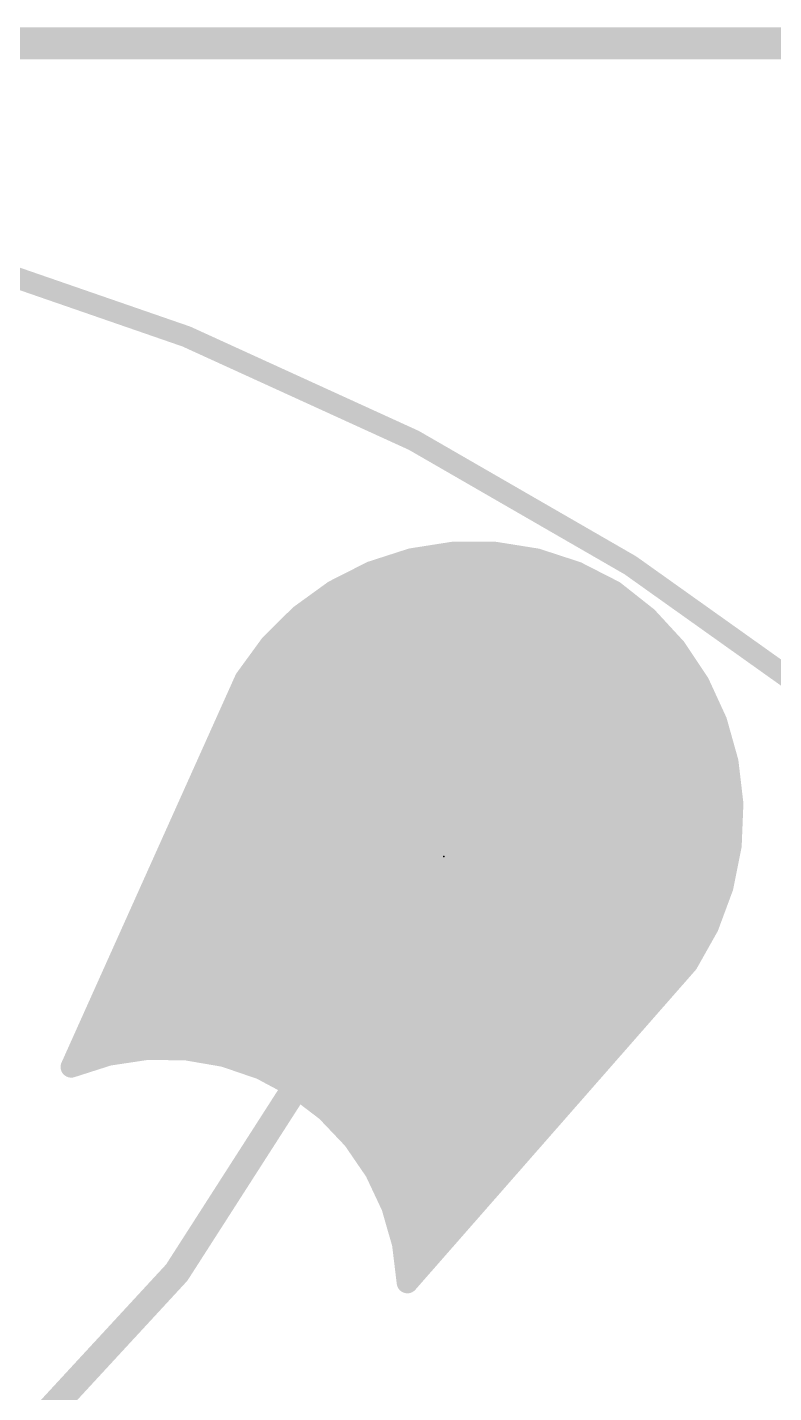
# Model space of a CAD drawing. Extents: x -26.2 to 26.2, y -26.2 to 26.2.
# Drawn here: x 7.78 to 14.88, y 13.16 to 26.15 of the extents above; entities that cross this region are included whole.
import ezdxf

# ---------------------------------------------------------------- set-up
doc = ezdxf.new("R2010")
doc.units = 0
for name, color, linetype in [('1', 12, 'CONTINUOUS'), ('16', 132, 'CONTINUOUS'), ('17', 110, 'CONTINUOUS'), ('20', 53, 'CONTINUOUS'), ('23', 53, 'CONTINUOUS')]:
    doc.layers.add(name, color=color, linetype=linetype)

# ---------------------------------------------------------------- blocks, each defined once
blk = doc.blocks.new('ROUNDP')
at = {"const_width": 0.5}
blk.add_lwpolyline([(0, -0.25, 1), (0, 0.25, 1), (0, -0.25)], format="xyb", dxfattribs=at)

msp = doc.modelspace()

# ---------------------------------------------------------------- linework, layer by layer
at = {"layer": '1', "const_width": 0.2032}
for points in [[(11.4331, 21.0924), (11.0523, 20.9692)], [(11.8285, 21.1545), (11.4331, 21.0924)], [(11.6904, 21.1328), (12.3612, 21.1328)], [(12.2287, 21.154), (11.8285, 21.1545)], [(12.6239, 21.0908), (12.2287, 21.154)], [(13.0044, 20.9667), (12.6239, 21.0908)], [(11.0523, 20.9692), (10.6955, 20.788)], [(13.3607, 20.7845), (13.0044, 20.9667)], [(10.9743, 20.9296), (13.0769, 20.9296)], [(10.6955, 20.788), (10.3714, 20.5532)], [(10.6104, 20.7264), (13.4343, 20.7264)], [(13.6747, 20.5364), (13.3607, 20.7845)], [(10.3714, 20.5532), (10.088, 20.2706)], [(10.3413, 20.5232), (13.6868, 20.5232)], [(13.946, 20.2421), (13.6747, 20.5364)], [(10.1375, 20.32), (13.8742, 20.32)], [(10.088, 20.2706), (9.8523, 19.9472)], [(14.1679, 19.9091), (13.946, 20.2421)], [(9.9759, 20.1168), (14.0295, 20.1168)], [(9.8523, 19.9472), (8.1963, 16.257)], [(9.8372, 19.9136), (14.1649, 19.9136)], [(14.335, 19.5454), (14.1679, 19.9091)], [(9.7461, 19.7104), (14.2592, 19.7104)], [(14.4431, 19.1601), (14.335, 19.5454)], [(9.6549, 19.5072), (14.3457, 19.5072)], [(9.5637, 19.304), (14.4027, 19.304)], [(14.4896, 18.7626), (14.4431, 19.1601)], [(9.4725, 19.1008), (14.45, 19.1008)], [(9.3813, 18.8976), (14.4738, 18.8976)], [(14.4734, 18.3627), (14.4896, 18.7626)], [(9.2901, 18.6944), (14.4869, 18.6944)], [(9.1989, 18.4912), (14.4786, 18.4912)], [(14.3948, 17.9702), (14.4734, 18.3627)], [(9.1077, 18.288), (14.4585, 18.288)], [(9.0165, 18.0848), (14.4178, 18.0848)], [(14.2559, 17.5949), (14.3948, 17.9702)], [(8.9253, 17.8816), (14.362, 17.8816)], [(8.8341, 17.6784), (14.2868, 17.6784)], [(14.0599, 17.246), (14.2559, 17.5949)], [(8.743, 17.4752), (14.1886, 17.4752)], [(8.6518, 17.272), (14.0745, 17.272)], [(11.394, 14.2041), (14.0599, 17.246)], [(8.5606, 17.0688), (13.9046, 17.0688)], [(8.4694, 16.8656), (13.7265, 16.8656)], [(8.3782, 16.6624), (13.5484, 16.6624)], [(8.287, 16.4592), (13.3703, 16.4592)], [(8.5494, 16.3701), (8.916, 16.4254)], [(8.916, 16.4254), (9.2868, 16.4216)], [(9.2868, 16.4216), (9.6522, 16.3587)], [(8.1963, 16.257), (8.5494, 16.3701)], [(9.6522, 16.3587), (10.0029, 16.2384)], [(9.9516, 16.256), (13.1923, 16.256)], [(10.0029, 16.2384), (10.33, 16.0637)], [(10.33, 16.0637), (10.625, 15.839)], [(10.3442, 16.0528), (13.0142, 16.0528)], [(10.6111, 15.8496), (12.8361, 15.8496)], [(10.625, 15.839), (10.8804, 15.5703)], [(10.808, 15.6464), (12.658, 15.6464)], [(10.8804, 15.5703), (11.0897, 15.2642)], [(10.9673, 15.4432), (12.4799, 15.4432)], [(11.0897, 15.2642), (11.2475, 14.9287)], [(11.1011, 15.24), (12.3018, 15.24)], [(11.1966, 15.0368), (12.1238, 15.0368)], [(11.2475, 14.9287), (11.3498, 14.5723)], [(11.2748, 14.8336), (11.9457, 14.8336)], [(11.3331, 14.6304), (11.7676, 14.6304)], [(11.3498, 14.5723), (11.394, 14.2041)], [(11.3672, 14.4272), (11.5895, 14.4272)], [(11.3916, 14.224), (11.4114, 14.224)]]:
    msp.add_lwpolyline(points, dxfattribs=at)
at = {"layer": '1', "const_width": 0.1016}
for points in [[(11.4252, 21.1426, 1), (11.441, 21.0422)], [(11.4488, 21.0441, 1), (11.4175, 21.1407)], [(11.6904, 21.1836, 1), (11.6904, 21.082)], [(11.8286, 21.2053, 1), (11.8284, 21.1037)], [(11.8364, 21.1043, 1), (11.8206, 21.2047)], [(12.2367, 21.2041, 1), (12.2207, 21.1038)], [(12.2286, 21.1032, 1), (12.2288, 21.2048)], [(12.3612, 21.082, 1), (12.3612, 21.1836)], [(12.6397, 21.1391, 1), (12.6081, 21.0425)], [(12.6159, 21.0407, 1), (12.6319, 21.141)], [(11.0367, 21.0176, 1), (11.068, 20.9209)], [(11.0753, 20.9239, 1), (11.0293, 21.0145)], [(13.0275, 21.0119, 1), (12.9812, 20.9214)], [(12.9886, 20.9184, 1), (13.0201, 21.015)], [(10.9743, 20.9804, 1), (10.9743, 20.8788)], [(13.0769, 20.8788, 1), (13.0769, 20.9804)], [(10.6104, 20.7772, 1), (10.6104, 20.6756)], [(10.6725, 20.8333, 1), (10.7185, 20.7427)], [(10.7253, 20.7469, 1), (10.6657, 20.8292)], [(13.3922, 20.8244, 1), (13.3292, 20.7447)], [(13.3376, 20.7393, 1), (13.3838, 20.8298)], [(13.4343, 20.6756, 1), (13.4343, 20.7772)], [(10.3413, 20.574, 1), (10.3413, 20.4724)], [(10.3416, 20.5944, 1), (10.4012, 20.5121)], [(10.4073, 20.5173, 1), (10.3355, 20.5892)], [(13.712, 20.5708, 1), (13.6373, 20.5019)], [(13.6432, 20.4965, 1), (13.7062, 20.5762)], [(13.6868, 20.4724, 1), (13.6868, 20.574)], [(10.1375, 20.3708, 1), (10.1375, 20.2692)], [(13.8742, 20.2692, 1), (13.8742, 20.3708)], [(10.0521, 20.3066, 1), (10.1239, 20.2347)], [(10.1291, 20.2407, 1), (10.047, 20.3006)], [(13.9882, 20.2703, 1), (13.9037, 20.2139)], [(13.9086, 20.2077, 1), (13.9833, 20.2765)], [(9.9759, 20.1676, 1), (9.9759, 20.066)], [(14.0295, 20.066, 1), (14.0295, 20.1676)], [(9.8372, 19.9644, 1), (9.8372, 19.8628)], [(9.8113, 19.9771, 1), (9.8934, 19.9173)], [(9.8987, 19.9264, 1), (9.806, 19.968)], [(14.1649, 19.8628, 1), (14.1649, 19.9644)], [(14.214, 19.9303, 1), (14.1217, 19.8878)], [(14.1256, 19.8809, 1), (14.2102, 19.9372)], [(9.7461, 19.7612, 1), (9.7461, 19.6596)], [(14.2592, 19.6596, 1), (14.2592, 19.7612)], [(14.3839, 19.5591, 1), (14.2861, 19.5317)], [(9.6549, 19.558, 1), (9.6549, 19.4564)], [(14.2888, 19.5242, 1), (14.3811, 19.5666)], [(14.3457, 19.4564, 1), (14.3457, 19.558)], [(9.5637, 19.3548, 1), (9.5637, 19.2532)], [(14.4027, 19.2532, 1), (14.4027, 19.3548)], [(14.4936, 19.166, 1), (14.3927, 19.1542)], [(9.4725, 19.1516, 1), (9.4725, 19.05)], [(14.3942, 19.1463, 1), (14.492, 19.1738)], [(14.45, 19.05, 1), (14.45, 19.1516)], [(9.3813, 18.9484, 1), (9.3813, 18.8468)], [(14.4738, 18.8468, 1), (14.4738, 18.9484)], [(14.5404, 18.7605, 1), (14.4389, 18.7646)], [(9.2901, 18.7452, 1), (9.2901, 18.6436)], [(14.4392, 18.7567, 1), (14.5401, 18.7685)], [(14.4869, 18.6436, 1), (14.4869, 18.7452)], [(9.1989, 18.542, 1), (9.1989, 18.4404)], [(14.4786, 18.4404, 1), (14.4786, 18.542)], [(14.5232, 18.3527, 1), (14.4236, 18.3726)], [(9.1077, 18.3388, 1), (9.1077, 18.2372)], [(14.4227, 18.3647, 1), (14.5242, 18.3606)], [(14.4585, 18.2372, 1), (14.4585, 18.3388)], [(9.0165, 18.1356, 1), (9.0165, 18.034)], [(14.4425, 17.9526, 1), (14.3472, 17.9879)], [(14.4178, 18.034, 1), (14.4178, 18.1356)], [(8.9253, 17.9324, 1), (8.9253, 17.8308)], [(14.345, 17.9802, 1), (14.4447, 17.9603)], [(14.362, 17.8308, 1), (14.362, 17.9324)], [(8.8341, 17.7292, 1), (8.8341, 17.6276)], [(14.3002, 17.5701, 1), (14.2116, 17.6198)], [(14.2868, 17.6276, 1), (14.2868, 17.7292)], [(8.743, 17.526, 1), (8.743, 17.4244)], [(14.1886, 17.4244, 1), (14.1886, 17.526)], [(14.2082, 17.6126, 1), (14.3035, 17.5773)], [(8.6518, 17.3228, 1), (8.6518, 17.2212)], [(14.0156, 17.2709, 1), (14.1042, 17.2211)], [(14.0981, 17.2125, 1), (14.0217, 17.2795)], [(14.0745, 17.2212, 1), (14.0745, 17.3228)], [(8.5606, 17.1196, 1), (8.5606, 17.018)], [(13.9046, 17.018, 1), (13.9046, 17.1196)], [(8.4694, 16.9164, 1), (8.4694, 16.8148)], [(13.7265, 16.8148, 1), (13.7265, 16.9164)], [(8.3782, 16.7132, 1), (8.3782, 16.6116)], [(13.5484, 16.6116, 1), (13.5484, 16.7132)], [(8.287, 16.51, 1), (8.287, 16.4084)], [(8.9165, 16.4762, 1), (8.9155, 16.3746)], [(8.9236, 16.3752, 1), (8.9084, 16.4757)], [(9.2954, 16.4717, 1), (9.2782, 16.3716)], [(9.2863, 16.3708, 1), (9.2873, 16.4724)], [(13.3703, 16.4084, 1), (13.3703, 16.51)], [(8.5418, 16.4203, 1), (8.557, 16.3199)], [(8.5649, 16.3217, 1), (8.5339, 16.4185)], [(9.6687, 16.4068, 1), (9.6357, 16.3107)], [(9.6436, 16.3087, 1), (9.6608, 16.4088)], [(8.1499, 16.2778, 1), (8.2426, 16.2362)], [(8.1808, 16.3054, 1), (8.2118, 16.2086)], [(9.9516, 16.3068, 1), (9.9516, 16.2052)], [(10.0269, 16.2832, 1), (9.979, 16.1936)], [(9.9864, 16.1903, 1), (10.0194, 16.2864)], [(13.1923, 16.2052, 1), (13.1923, 16.3068)], [(10.3608, 16.1041, 1), (10.2992, 16.0232)], [(10.3442, 16.1036, 1), (10.3442, 16.002)], [(10.306, 16.0189, 1), (10.3539, 16.1085)], [(13.0142, 16.002, 1), (13.0142, 16.1036)], [(10.6111, 15.9004, 1), (10.6111, 15.7988)], [(10.6618, 15.874, 1), (10.5882, 15.804)], [(10.5942, 15.7986, 1), (10.6558, 15.8795)], [(12.8361, 15.7988, 1), (12.8361, 15.9004)], [(10.808, 15.6972, 1), (10.808, 15.5956)], [(12.658, 15.5956, 1), (12.658, 15.6972)], [(10.9223, 15.5989, 1), (10.8385, 15.5416)], [(10.8436, 15.5353, 1), (10.9172, 15.6052)], [(10.9673, 15.494, 1), (10.9673, 15.3924)], [(12.4799, 15.3924, 1), (12.4799, 15.494)], [(11.1357, 15.2858, 1), (11.0437, 15.2426)], [(11.0478, 15.2355, 1), (11.1316, 15.2929)], [(11.1011, 15.2908, 1), (11.1011, 15.1892)], [(12.3018, 15.1892, 1), (12.3018, 15.2908)], [(11.1966, 15.0876, 1), (11.1966, 14.986)], [(12.1238, 14.986, 1), (12.1238, 15.0876)], [(11.2963, 14.9427, 1), (11.1987, 14.9146)], [(11.2016, 14.907, 1), (11.2935, 14.9503)], [(11.2748, 14.8844, 1), (11.2748, 14.7828)], [(11.9457, 14.7828, 1), (11.9457, 14.8844)], [(11.3331, 14.6812, 1), (11.3331, 14.5796)], [(11.7676, 14.5796, 1), (11.7676, 14.6812)], [(11.4003, 14.5783, 1), (11.2994, 14.5662)], [(11.301, 14.5582, 1), (11.3987, 14.5863)], [(11.3672, 14.478, 1), (11.3672, 14.3764)], [(11.5895, 14.3764, 1), (11.5895, 14.478)], [(11.3916, 14.2748, 1), (11.3916, 14.1732)], [(11.4114, 14.1732, 1), (11.4114, 14.2748)], [(11.3558, 14.2376, 1), (11.4322, 14.1706)], [(11.3436, 14.1981, 1), (11.4444, 14.2102)]]:
    msp.add_lwpolyline(points, format="xyb", dxfattribs=at)
at = {"layer": '16'}
for points, const_width in [([(-26, 26), (26, 26)], 0.3048), ([(11.0523, 20.9693), (11.4331, 21.0924)], 0.2032), ([(11.4331, 21.0924), (11.8285, 21.1545)], 0.2032), ([(11.6901, 21.1328), (12.3614, 21.1328)], 0.2032), ([(11.8285, 21.1545), (12.2287, 21.154)], 0.2032), ([(12.2287, 21.154), (12.6239, 21.0909)], 0.2032), ([(12.6239, 21.0909), (13.0044, 20.9667)], 0.2032), ([(10.6955, 20.7881), (11.0523, 20.9693)], 0.2032), ([(13.0044, 20.9667), (13.3607, 20.7845)], 0.2032), ([(10.9742, 20.9296), (13.0769, 20.9296)], 0.2032), ([(10.3714, 20.5533), (10.6955, 20.7881)], 0.2032), ([(10.6104, 20.7264), (13.4343, 20.7264)], 0.2032), ([(13.3607, 20.7845), (13.6747, 20.5363)], 0.2032), ([(10.088, 20.2707), (10.3714, 20.5533)], 0.2032), ([(10.3412, 20.5232), (13.6868, 20.5232)], 0.2032), ([(13.6747, 20.5363), (13.9459, 20.2421)], 0.2032), ([(10.1375, 20.32), (13.8741, 20.32)], 0.2032), ([(9.8523, 19.9472), (10.088, 20.2707)], 0.2032), ([(13.9459, 20.2421), (14.1679, 19.909)], 0.2032), ([(9.9759, 20.1168), (14.0294, 20.1168)], 0.2032), ([(8.1963, 16.257), (9.8523, 19.9472)], 0.2032), ([(9.8372, 19.9136), (14.1648, 19.9136)], 0.2032), ([(14.1679, 19.909), (14.3349, 19.5454)], 0.2032), ([(9.746, 19.7104), (14.2591, 19.7104)], 0.2032), ([(14.3349, 19.5454), (14.4431, 19.1601)], 0.2032), ([(9.6549, 19.5072), (14.3456, 19.5072)], 0.2032), ([(9.5637, 19.304), (14.4027, 19.304)], 0.2032), ([(14.4431, 19.1601), (14.4896, 18.7626)], 0.2032), ([(9.4725, 19.1008), (14.45, 19.1008)], 0.2032), ([(9.3813, 18.8976), (14.4738, 18.8976)], 0.2032), ([(14.4896, 18.7626), (14.4734, 18.3627)], 0.2032), ([(9.2901, 18.6944), (14.4868, 18.6944)], 0.2032), ([(9.1989, 18.4912), (14.4786, 18.4912)], 0.2032), ([(14.4734, 18.3627), (14.3948, 17.9703)], 0.2032), ([(9.1077, 18.288), (14.4584, 18.288)], 0.2032), ([(9.2, 14.3), (11.7238, 18.2348)], 0.254), ([(9.0165, 18.0848), (14.4178, 18.0848)], 0.2032), ([(14.3948, 17.9703), (14.2558, 17.5949)], 0.2032), ([(8.9253, 17.8816), (14.362, 17.8816)], 0.2032), ([(8.8341, 17.6784), (14.2868, 17.6784)], 0.2032), ([(14.2558, 17.5949), (14.0599, 17.246)], 0.2032), ([(8.743, 17.4752), (14.1886, 17.4752)], 0.2032), ([(8.6518, 17.272), (14.0745, 17.272)], 0.2032), ([(14.0599, 17.246), (11.394, 14.2041)], 0.2032), ([(8.5606, 17.0688), (13.9046, 17.0688)], 0.2032), ([(8.4694, 16.8656), (13.7265, 16.8656)], 0.2032), ([(8.3782, 16.6624), (13.5484, 16.6624)], 0.2032), ([(8.287, 16.4592), (13.3703, 16.4592)], 0.2032), ([(8.916, 16.4254), (8.5494, 16.3701)], 0.2032), ([(9.2868, 16.4216), (8.916, 16.4254)], 0.2032), ([(9.6522, 16.3587), (9.2868, 16.4216)], 0.2032), ([(8.5494, 16.3701), (8.1963, 16.257)], 0.2032), ([(10.0029, 16.2384), (9.6522, 16.3587)], 0.2032), ([(9.9516, 16.256), (13.1923, 16.256)], 0.2032), ([(10.33, 16.0637), (10.0029, 16.2384)], 0.2032), ([(10.625, 15.839), (10.33, 16.0637)], 0.2032), ([(10.3443, 16.0528), (13.0142, 16.0528)], 0.2032), ([(10.6111, 15.8496), (12.8361, 15.8496)], 0.2032), ([(10.8804, 15.5703), (10.625, 15.839)], 0.2032), ([(10.808, 15.6464), (12.658, 15.6464)], 0.2032), ([(11.0897, 15.2642), (10.8804, 15.5703)], 0.2032), ([(10.9673, 15.4432), (12.4799, 15.4432)], 0.2032), ([(11.2475, 14.9287), (11.0897, 15.2642)], 0.2032), ([(11.1011, 15.24), (12.3018, 15.24)], 0.2032), ([(11.1966, 15.0368), (12.1238, 15.0368)], 0.2032), ([(11.3498, 14.5723), (11.2475, 14.9287)], 0.2032), ([(11.2748, 14.8336), (11.9457, 14.8336)], 0.2032), ([(11.3331, 14.6304), (11.7676, 14.6304)], 0.2032), ([(11.394, 14.2041), (11.3498, 14.5723)], 0.2032), ([(8, 13), (9.2, 14.3)], 0.254), ([(11.3672, 14.4272), (11.5895, 14.4272)], 0.2032), ([(11.3916, 14.224), (11.4114, 14.224)], 0.2032)]:
    msp.add_lwpolyline(points, dxfattribs=dict(at, const_width=const_width))
for points, const_width in [([(11.4252, 21.1426, 1), (11.441, 21.0423)], 0.1016), ([(11.4487, 21.0441, 1), (11.4175, 21.1408)], 0.1016), ([(11.6901, 21.1836, 1), (11.6901, 21.082)], 0.1016), ([(11.8285, 21.2053, 1), (11.8284, 21.1037)], 0.1016), ([(11.8364, 21.1043, 1), (11.8206, 21.2047)], 0.1016), ([(12.2367, 21.2042, 1), (12.2207, 21.1038)], 0.1016), ([(12.2286, 21.1032, 1), (12.2288, 21.2048)], 0.1016), ([(12.3614, 21.082, 1), (12.3614, 21.1836)], 0.1016), ([(12.6397, 21.1392, 1), (12.6081, 21.0426)], 0.1016), ([(12.6159, 21.0407, 1), (12.6319, 21.141)], 0.1016), ([(11.0367, 21.0176, 1), (11.068, 20.9209)], 0.1016), ([(11.0753, 20.924, 1), (11.0293, 21.0146)], 0.1016), ([(13.0275, 21.0119, 1), (12.9812, 20.9215)], 0.1016), ([(12.9886, 20.9184, 1), (13.0201, 21.015)], 0.1016), ([(10.9742, 20.9804, 1), (10.9742, 20.8788)], 0.1016), ([(13.0769, 20.8788, 1), (13.0769, 20.9804)], 0.1016), ([(10.6104, 20.7772, 1), (10.6104, 20.6756)], 0.1016), ([(10.6725, 20.8334, 1), (10.7185, 20.7428)], 0.1016), ([(10.7253, 20.7469, 1), (10.6657, 20.8292)], 0.1016), ([(13.3922, 20.8244, 1), (13.3292, 20.7447)], 0.1016), ([(13.3376, 20.7393, 1), (13.3838, 20.8298)], 0.1016), ([(13.4343, 20.6756, 1), (13.4343, 20.7772)], 0.1016), ([(10.3412, 20.574, 1), (10.3412, 20.4724)], 0.1016), ([(10.3416, 20.5944, 1), (10.4012, 20.5121)], 0.1016), ([(10.4073, 20.5173, 1), (10.3355, 20.5892)], 0.1016), ([(13.712, 20.5708, 1), (13.6373, 20.5019)], 0.1016), ([(13.6432, 20.4965, 1), (13.7062, 20.5762)], 0.1016), ([(13.6868, 20.4724, 1), (13.6868, 20.574)], 0.1016), ([(10.1375, 20.3708, 1), (10.1375, 20.2692)], 0.1016), ([(13.8741, 20.2692, 1), (13.8741, 20.3708)], 0.1016), ([(10.0521, 20.3066, 1), (10.1239, 20.2347)], 0.1016), ([(10.1291, 20.2407, 1), (10.0469, 20.3006)], 0.1016), ([(13.9882, 20.2703, 1), (13.9037, 20.2139)], 0.1016), ([(13.9086, 20.2077, 1), (13.9833, 20.2765)], 0.1016), ([(9.9759, 20.1676, 1), (9.9759, 20.066)], 0.1016), ([(14.0294, 20.066, 1), (14.0294, 20.1676)], 0.1016), ([(9.8372, 19.9644, 1), (9.8372, 19.8628)], 0.1016), ([(9.8113, 19.9771, 1), (9.8934, 19.9173)], 0.1016), ([(9.8987, 19.9264, 1), (9.806, 19.968)], 0.1016), ([(14.1648, 19.8628, 1), (14.1648, 19.9644)], 0.1016), ([(14.214, 19.9302, 1), (14.1217, 19.8878)], 0.1016), ([(14.1256, 19.8809, 1), (14.2101, 19.9372)], 0.1016), ([(9.746, 19.7612, 1), (9.746, 19.6596)], 0.1016), ([(14.2591, 19.6596, 1), (14.2591, 19.7612)], 0.1016), ([(14.3838, 19.5591, 1), (14.286, 19.5316)], 0.1016), ([(9.6549, 19.558, 1), (9.6549, 19.4564)], 0.1016), ([(14.2888, 19.5242, 1), (14.3811, 19.5666)], 0.1016), ([(14.3456, 19.4564, 1), (14.3456, 19.558)], 0.1016), ([(9.5637, 19.3548, 1), (9.5637, 19.2532)], 0.1016), ([(14.4027, 19.2532, 1), (14.4027, 19.3548)], 0.1016), ([(14.4935, 19.166, 1), (14.3926, 19.1541)], 0.1016), ([(9.4725, 19.1516, 1), (9.4725, 19.05)], 0.1016), ([(14.3942, 19.1463, 1), (14.492, 19.1738)], 0.1016), ([(14.45, 19.05, 1), (14.45, 19.1516)], 0.1016), ([(9.3813, 18.9484, 1), (9.3813, 18.8468)], 0.1016), ([(14.4738, 18.8468, 1), (14.4738, 18.9484)], 0.1016), ([(14.5404, 18.7605, 1), (14.4388, 18.7646)], 0.1016), ([(9.2901, 18.7452, 1), (9.2901, 18.6436)], 0.1016), ([(14.4391, 18.7566, 1), (14.5401, 18.7685)], 0.1016), ([(14.4868, 18.6436, 1), (14.4868, 18.7452)], 0.1016), ([(9.1989, 18.542, 1), (9.1989, 18.4404)], 0.1016), ([(14.4786, 18.4404, 1), (14.4786, 18.542)], 0.1016), ([(14.5232, 18.3527, 1), (14.4236, 18.3726)], 0.1016), ([(9.1077, 18.3388, 1), (9.1077, 18.2372)], 0.1016), ([(11.7772, 18.2005, 1), (11.6703, 18.269)], 0.127), ([(14.4226, 18.3647, 1), (14.5241, 18.3606)], 0.1016), ([(14.4584, 18.2372, 1), (14.4584, 18.3388)], 0.1016), ([(9.0165, 18.1356, 1), (9.0165, 18.034)], 0.1016), ([(14.4425, 17.9526, 1), (14.3472, 17.9879)], 0.1016), ([(14.4178, 18.034, 1), (14.4178, 18.1356)], 0.1016), ([(8.9253, 17.9324, 1), (8.9253, 17.8308)], 0.1016), ([(14.345, 17.9802, 1), (14.4446, 17.9603)], 0.1016), ([(14.362, 17.8308, 1), (14.362, 17.9324)], 0.1016), ([(8.8341, 17.7292, 1), (8.8341, 17.6276)], 0.1016), ([(14.3001, 17.5701, 1), (14.2116, 17.6198)], 0.1016), ([(14.2868, 17.6276, 1), (14.2868, 17.7292)], 0.1016), ([(8.743, 17.526, 1), (8.743, 17.4244)], 0.1016), ([(14.1886, 17.4244, 1), (14.1886, 17.526)], 0.1016), ([(14.2082, 17.6126, 1), (14.3035, 17.5773)], 0.1016), ([(8.6518, 17.3228, 1), (8.6518, 17.2212)], 0.1016), ([(14.0156, 17.2709, 1), (14.1042, 17.2211)], 0.1016), ([(14.0981, 17.2125, 1), (14.0217, 17.2795)], 0.1016), ([(14.0745, 17.2212, 1), (14.0745, 17.3228)], 0.1016), ([(8.5606, 17.1196, 1), (8.5606, 17.018)], 0.1016), ([(13.9046, 17.018, 1), (13.9046, 17.1196)], 0.1016), ([(8.4694, 16.9164, 1), (8.4694, 16.8148)], 0.1016), ([(13.7265, 16.8148, 1), (13.7265, 16.9164)], 0.1016), ([(8.3782, 16.7132, 1), (8.3782, 16.6116)], 0.1016), ([(13.5484, 16.6116, 1), (13.5484, 16.7132)], 0.1016), ([(8.287, 16.51, 1), (8.287, 16.4084)], 0.1016), ([(8.9165, 16.4762, 1), (8.9155, 16.3746)], 0.1016), ([(8.9236, 16.3752, 1), (8.9084, 16.4757)], 0.1016), ([(9.2954, 16.4717, 1), (9.2782, 16.3716)], 0.1016), ([(9.2863, 16.3708, 1), (9.2873, 16.4724)], 0.1016), ([(13.3703, 16.4084, 1), (13.3703, 16.51)], 0.1016), ([(8.5418, 16.4203, 1), (8.557, 16.3199)], 0.1016), ([(8.5649, 16.3217, 1), (8.5339, 16.4185)], 0.1016), ([(9.6687, 16.4068, 1), (9.6357, 16.3107)], 0.1016), ([(9.6436, 16.3087, 1), (9.6608, 16.4088)], 0.1016), ([(8.1499, 16.2778, 1), (8.2426, 16.2362)], 0.1016), ([(8.1808, 16.3054, 1), (8.2118, 16.2086)], 0.1016), ([(9.9516, 16.3068, 1), (9.9516, 16.2052)], 0.1016), ([(10.0269, 16.2832, 1), (9.979, 16.1936)], 0.1016), ([(9.9864, 16.1903, 1), (10.0194, 16.2864)], 0.1016), ([(13.1923, 16.2052, 1), (13.1923, 16.3068)], 0.1016), ([(10.3608, 16.1041, 1), (10.2992, 16.0232)], 0.1016), ([(10.3443, 16.1036, 1), (10.3443, 16.002)], 0.1016), ([(10.306, 16.0189, 1), (10.3539, 16.1085)], 0.1016), ([(13.0142, 16.002, 1), (13.0142, 16.1036)], 0.1016), ([(10.6111, 15.9004, 1), (10.6111, 15.7988)], 0.1016), ([(10.6618, 15.874, 1), (10.5882, 15.804)], 0.1016), ([(10.5942, 15.7986, 1), (10.6558, 15.8795)], 0.1016), ([(12.8361, 15.7988, 1), (12.8361, 15.9004)], 0.1016), ([(10.808, 15.6972, 1), (10.808, 15.5956)], 0.1016), ([(12.658, 15.5956, 1), (12.658, 15.6972)], 0.1016), ([(10.9223, 15.5989, 1), (10.8385, 15.5416)], 0.1016), ([(10.8436, 15.5353, 1), (10.9172, 15.6052)], 0.1016), ([(10.9673, 15.494, 1), (10.9673, 15.3924)], 0.1016), ([(12.4799, 15.3924, 1), (12.4799, 15.494)], 0.1016), ([(11.1357, 15.2858, 1), (11.0437, 15.2426)], 0.1016), ([(11.0478, 15.2355, 1), (11.1316, 15.2929)], 0.1016), ([(11.1011, 15.2908, 1), (11.1011, 15.1892)], 0.1016), ([(12.3018, 15.1892, 1), (12.3018, 15.2908)], 0.1016), ([(11.1966, 15.0876, 1), (11.1966, 14.986)], 0.1016), ([(12.1238, 14.986, 1), (12.1238, 15.0876)], 0.1016), ([(11.2963, 14.9427, 1), (11.1987, 14.9146)], 0.1016), ([(11.2016, 14.907, 1), (11.2935, 14.9503)], 0.1016), ([(11.2748, 14.8844, 1), (11.2748, 14.7828)], 0.1016), ([(11.9457, 14.7828, 1), (11.9457, 14.8844)], 0.1016), ([(11.3331, 14.6812, 1), (11.3331, 14.5796)], 0.1016), ([(11.7676, 14.5796, 1), (11.7676, 14.6812)], 0.1016), ([(11.4003, 14.5783, 1), (11.2994, 14.5662)], 0.1016), ([(11.301, 14.5582, 1), (11.3987, 14.5863)], 0.1016), ([(9.2467, 14.2569, 1), (9.1533, 14.3431)], 0.127), ([(11.3672, 14.478, 1), (11.3672, 14.3764)], 0.1016), ([(11.5895, 14.3764, 1), (11.5895, 14.478)], 0.1016), ([(9.1466, 14.3343, 1), (9.2534, 14.2657)], 0.127), ([(11.3916, 14.2748, 1), (11.3916, 14.1732)], 0.1016), ([(11.4114, 14.1732, 1), (11.4114, 14.2748)], 0.1016), ([(11.3558, 14.2376, 1), (11.4322, 14.1706)], 0.1016), ([(11.3436, 14.1981, 1), (11.4444, 14.2102)], 0.1016)]:
    msp.add_lwpolyline(points, format="xyb", dxfattribs=dict(at, const_width=const_width))
at = {"layer": '20', "const_width": 0.2032}
msp.add_lwpolyline([(0, -25, 1), (0, 25, 1), (0, -25)], format="xyb", dxfattribs=at)
at = {"layer": '23'}
msp.add_point((11.74, 18.26), dxfattribs=at)

# ---------------------------------------------------------------- block references
at = {"layer": '17', "xscale": 4.064, "yscale": 4.064, "rotation": 237.3}
msp.add_blockref('ROUNDP', (11.7238, 18.2348), dxfattribs=at)
msp.add_blockref('ROUNDP', (11.7238, 18.2348), dxfattribs=at)

doc.saveas('drawing.dxf')
